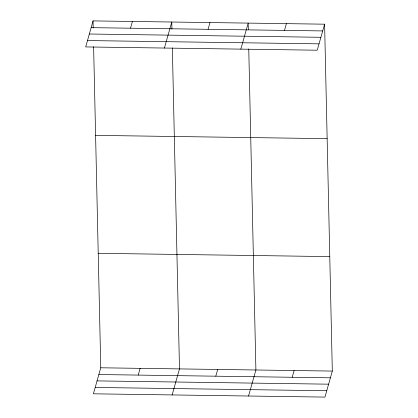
<?xml version="1.0" encoding="UTF-8"?>
<svg xmlns="http://www.w3.org/2000/svg" width="418" height="418" viewBox="0 0 418 418"><rect width="100%" height="100%" fill="white"/><g stroke="black" fill="none" stroke-linecap="round" stroke-linejoin="round"><path stroke-width="0.63" d="M93.047 20.9L85.685 46.926L317.236 50.212L324.603 24.187L93.047 20.9L93.209 28.016M130.505 28.205L132.412 21.459M164.41 48.044L171.777 22.018L171.934 29.129M93.622 46.769L100.764 367.788L93.397 393.813L324.953 397.1L332.315 371.074L324.603 24.187M208.075 29.302L209.982 22.562M138.217 375.087L140.129 368.347M240.825 49.131L248.187 23.105L248.334 29.568M172.127 394.932L179.489 368.906L172.352 47.887M284.486 30.389L286.393 23.643M215.787 376.19L217.7 369.444M248.538 396.013L255.905 369.987L248.762 48.974M292.203 377.276L294.11 370.531M91.14 27.645L322.691 30.932M89.337 34.01L320.893 37.296M87.482 40.562L319.038 43.848M95.597 135.375L327.148 138.661M98.22 253.313L329.771 256.6M100.764 367.788L332.315 371.074M98.857 374.528L330.408 377.815M97.054 380.892L328.605 384.179M95.199 387.449L326.751 390.736"/></g></svg>
